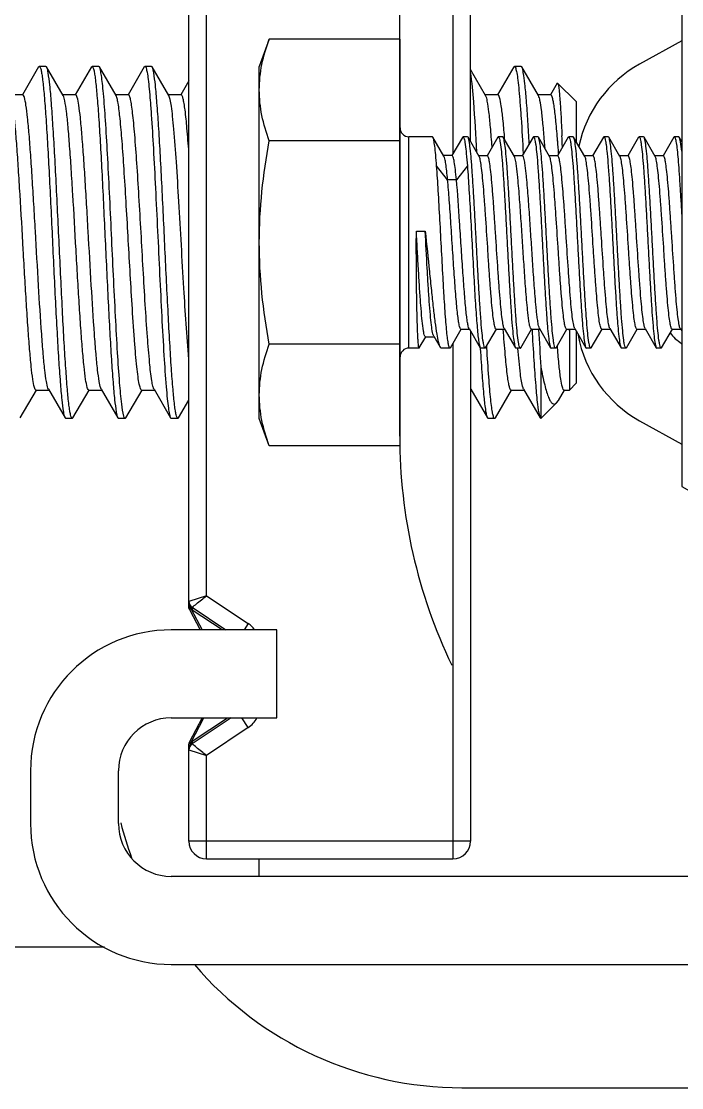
# Model space of a CAD drawing. Extents: x 27938 to 1042331, y -235042 to 1535213.
# Drawn here: x 704721.3 to 704888.3, y 745171.2 to 745440.6 of the extents above; entities that cross this region are included whole.
import ezdxf

# ---------------------------------------------------------------- set-up
doc = ezdxf.new("R2010")
doc.units = 0
doc.header["$LTSCALE"] = 1000
doc.header["$MEASUREMENT"] = 0

msp = doc.modelspace()

# ---------------------------------------------------------------- linework, layer by layer
at = {"linetype": 'Continuous'}
for p, q in [((704834.89, 745410.24), (704834.89, 745535.98)), ((704816.99, 745335.75), (704816.99, 745508.06)), ((704830.44, 745491.49), (704830.44, 745407.15)), ((704763.71, 745292.6), (704763.71, 745475.41)), ((704768.16, 745295.46), (704768.16, 745473.98)), ((704888.27, 745446.36), (704888.27, 745323.08)), ((704784.01, 745436.09), (704781.5, 745429.21)), ((704817.09, 745436.09), (704784.01, 745436.09)), ((704817.09, 745333.35), (704817.09, 745436.09)), ((704888.27, 745435.65), (704877.62, 745429.75)), ((704725.72, 745429.06), (704721.63, 745422)), ((704725.72, 745429.06), (704725.89, 745429.21)), ((704727.56, 745429.21), (704725.89, 745429.21)), ((704727.56, 745429.21), (704725.89, 745429.21)), ((704725.89, 745429.21), (704725.92, 745429.2)), ((704727.74, 745429.06), (704727.56, 745429.21)), ((704731.95, 745421.82), (704727.74, 745429.06)), ((704739.06, 745429.06), (704734.97, 745422)), ((704739.06, 745429.06), (704739.24, 745429.21)), ((704740.91, 745429.21), (704739.24, 745429.21)), ((704740.91, 745429.21), (704739.24, 745429.21)), ((704739.24, 745429.21), (704739.26, 745429.2)), ((704741.08, 745429.06), (704740.91, 745429.21)), ((704745.29, 745421.82), (704741.08, 745429.06)), ((704752.41, 745429.06), (704748.32, 745422)), ((704752.41, 745429.06), (704752.58, 745429.21)), ((704754.26, 745429.21), (704752.58, 745429.21)), ((704754.26, 745429.21), (704752.58, 745429.21)), ((704752.58, 745429.21), (704752.61, 745429.2)), ((704754.43, 745429.06), (704754.26, 745429.21)), ((704758.64, 745421.82), (704754.43, 745429.06)), ((704781.5, 745340.23), (704781.5, 745429.21)), ((704838.72, 745421.82), (704834.89, 745428.41)), ((704845.83, 745429.06), (704841.74, 745422)), ((704845.83, 745429.06), (704846.01, 745429.21)), ((704847.68, 745429.21), (704846.01, 745429.21)), ((704847.68, 745429.21), (704846.01, 745429.21)), ((704846.01, 745429.21), (704846.03, 745429.2)), ((704847.85, 745429.06), (704847.68, 745429.21)), ((704852.06, 745421.82), (704847.85, 745429.06)), ((704763.71, 745425.52), (704761.66, 745422)), ((704856.79, 745424.93), (704855.09, 745422)), ((704856.79, 745424.93), (704856.91, 745424.98)), ((704861.58, 745420.31), (704856.91, 745424.98)), ((704721.73, 745422), (704718.5, 745422)), ((704735.08, 745422), (704731.84, 745422)), ((704748.42, 745422), (704745.19, 745422)), ((704761.77, 745422), (704758.54, 745422)), ((704841.85, 745422), (704838.61, 745422)), ((704855.19, 745422), (704851.96, 745422)), ((704861.58, 745420.31), (704861.58, 745410.24)), ((704825.28, 745411.41), (704819.32, 745411.41)), ((704825.28, 745411.41), (704819.32, 745411.41)), ((704819.32, 745358.03), (704819.32, 745411.41)), ((704825.39, 745411.31), (704825.28, 745411.41)), ((704828.18, 745406.54), (704825.39, 745411.31)), ((704832.84, 745411.28), (704830.16, 745406.67)), ((704832.84, 745411.28), (704832.99, 745411.41)), ((704834.14, 745411.41), (704832.99, 745411.41)), ((704834.14, 745411.41), (704832.99, 745411.41)), ((704834.27, 745411.3), (704834.14, 745411.41)), ((704837.08, 745406.47), (704834.27, 745411.3)), ((704841.79, 745411.3), (704839.07, 745406.61)), ((704841.79, 745411.3), (704841.92, 745411.41)), ((704843.04, 745411.41), (704841.92, 745411.41)), ((704843.04, 745411.41), (704841.92, 745411.41)), ((704843.17, 745411.3), (704843.04, 745411.41)), ((704845.98, 745406.47), (704843.17, 745411.3)), ((704850.69, 745411.3), (704847.97, 745406.61)), ((704850.69, 745411.3), (704850.82, 745411.41)), ((704851.94, 745411.41), (704850.82, 745411.41)), ((704851.94, 745411.41), (704850.82, 745411.41)), ((704852.07, 745411.3), (704851.94, 745411.41)), ((704854.88, 745406.47), (704852.07, 745411.3)), ((704859.59, 745411.3), (704856.87, 745406.61)), ((704859.59, 745411.3), (704859.72, 745411.41)), ((704860.83, 745411.41), (704859.72, 745411.41)), ((704860.83, 745411.41), (704859.72, 745411.41)), ((704860.96, 745411.3), (704860.83, 745411.41)), ((704863.78, 745406.47), (704860.96, 745411.3)), ((704868.49, 745411.3), (704865.76, 745406.61)), ((704868.49, 745411.3), (704868.59, 745411.41)), ((704868.59, 745411.41), (704868.62, 745411.41)), ((704869.73, 745411.41), (704868.62, 745411.41)), ((704869.73, 745411.41), (704868.62, 745411.41)), ((704869.86, 745411.3), (704869.73, 745411.41)), ((704872.67, 745406.47), (704869.86, 745411.3)), ((704877.38, 745411.3), (704874.66, 745406.61)), ((704877.38, 745411.3), (704877.51, 745411.41)), ((704878.63, 745411.41), (704877.51, 745411.41)), ((704878.63, 745411.41), (704877.51, 745411.41)), ((704878.76, 745411.3), (704878.63, 745411.41)), ((704881.57, 745406.47), (704878.76, 745411.3)), ((704886.28, 745411.3), (704883.56, 745406.61)), ((704886.28, 745411.3), (704886.41, 745411.41)), ((704887.53, 745411.41), (704886.41, 745411.41)), ((704887.53, 745411.41), (704886.41, 745411.41)), ((704887.66, 745411.3), (704887.53, 745411.41)), ((704888.27, 745410.24), (704887.66, 745411.3)), ((704817.09, 745410.4), (704784.01, 745410.4)), ((704830.24, 745406.67), (704828.1, 745406.67)), ((704839.15, 745406.61), (704837, 745406.61)), ((704848.05, 745406.61), (704845.9, 745406.61)), ((704856.95, 745406.61), (704854.8, 745406.61)), ((704865.84, 745406.61), (704863.7, 745406.61)), ((704874.74, 745406.61), (704872.59, 745406.61)), ((704883.64, 745406.61), (704881.49, 745406.61)), ((704829.11, 745400.58), (704826.32, 745404.06)), ((704834.1, 745404.06), (704831.33, 745400.58)), ((704831.33, 745400.58), (704829.11, 745400.58)), ((704821.21, 745387.55), (704823.43, 745387.55)), ((704829.82, 745358.14), (704832.56, 745362.83)), ((704832.48, 745362.83), (704834.62, 745362.83)), ((704834.54, 745362.97), (704837.35, 745358.14)), ((704834.89, 745362.38), (704834.89, 745233.46)), ((704838.72, 745358.14), (704841.45, 745362.83)), ((704841.37, 745362.83), (704843.52, 745362.83)), ((704843.44, 745362.97), (704846.24, 745358.14)), ((704847.62, 745358.14), (704850.35, 745362.83)), ((704850.27, 745362.83), (704852.42, 745362.83)), ((704850.43, 745362.9), (704850.44, 745362.77)), ((704852.11, 745362.73), (704852.11, 745362.87)), ((704852.34, 745362.97), (704855.14, 745358.14)), ((704856.51, 745358.14), (704859.25, 745362.83)), ((704859.17, 745362.83), (704861.32, 745362.83)), ((704859.89, 745362.46), (704859.86, 745362.81)), ((704859.87, 745362.84), (704859.89, 745362.46)), ((704859.89, 745362.46), (704859.89, 745347.44)), ((704861.24, 745362.97), (704864.04, 745358.14)), ((704861.58, 745362.38), (704861.58, 745349.13)), ((704865.41, 745358.14), (704868.15, 745362.83)), ((704868.07, 745362.83), (704870.21, 745362.83)), ((704870.13, 745362.97), (704872.94, 745358.14)), ((704874.31, 745358.14), (704877.04, 745362.83)), ((704876.96, 745362.83), (704879.11, 745362.83)), ((704879.03, 745362.97), (704881.83, 745358.14)), ((704883.21, 745358.14), (704885.94, 745362.83)), ((704885.86, 745362.83), (704888.01, 745362.83)), ((704887.93, 745362.97), (704888.27, 745362.38)), ((704821.95, 745358.06), (704823.59, 745360.88)), ((704823.51, 745360.88), (704825.66, 745360.88)), ((704825.59, 745361.01), (704827.19, 745358.27)), ((704817.09, 745359.04), (704784.01, 745359.04)), ((704821.91, 745358.03), (704819.32, 745358.03)), ((704821.91, 745358.03), (704819.32, 745358.03)), ((704821.95, 745358.06), (704821.91, 745358.03)), ((704827.19, 745358.27), (704827.47, 745358.03)), ((704829.69, 745358.03), (704827.47, 745358.03)), ((704829.69, 745358.03), (704827.47, 745358.03)), ((704829.82, 745358.14), (704829.69, 745358.03)), ((704830.44, 745359.2), (704830.44, 745229.01)), ((704837.35, 745358.14), (704837.48, 745358.03)), ((704837.36, 745358.13), (704837.37, 745358.01)), ((704837.37, 745358.01), (704837.37, 745357.9)), ((704838.59, 745358.03), (704837.48, 745358.03)), ((704838.59, 745358.03), (704837.48, 745358.03)), ((704838.72, 745358.14), (704838.59, 745358.03)), ((704839.03, 745358.13), (704839, 745358.58)), ((704846.24, 745358.14), (704846.37, 745358.03)), ((704847.49, 745358.03), (704846.37, 745358.03)), ((704847.49, 745358.03), (704846.37, 745358.03)), ((704846.88, 745357.95), (704846.88, 745358.03)), ((704847.62, 745358.14), (704847.49, 745358.03)), ((704855.14, 745358.14), (704855.27, 745358.03)), ((704856.38, 745358.03), (704855.27, 745358.03)), ((704856.38, 745358.03), (704855.27, 745358.03)), ((704856.51, 745358.14), (704856.38, 745358.03)), ((704856.89, 745358.06), (704856.84, 745358.61)), ((704864.04, 745358.14), (704864.17, 745358.03)), ((704865.28, 745358.03), (704864.17, 745358.03)), ((704865.28, 745358.03), (704864.17, 745358.03)), ((704865.41, 745358.14), (704865.28, 745358.03)), ((704872.94, 745358.14), (704873.07, 745358.03)), ((704874.18, 745358.03), (704873.07, 745358.03)), ((704874.18, 745358.03), (704873.07, 745358.03)), ((704874.31, 745358.14), (704874.18, 745358.03)), ((704881.83, 745358.14), (704881.96, 745358.03)), ((704883.08, 745358.03), (704881.96, 745358.03)), ((704883.08, 745358.03), (704881.96, 745358.03)), ((704883.21, 745358.14), (704883.08, 745358.03)), ((704852.68, 745353.3), (704852.68, 745340.23)), ((704861.58, 745349.13), (704859.89, 745347.44)), ((704721.06, 745340.38), (704725.17, 745347.44)), ((704725.07, 745347.44), (704728.3, 745347.44)), ((704728.19, 745347.62), (704728.08, 745347.87)), ((704728.19, 745347.62), (704732.39, 745340.38)), ((704734.41, 745340.38), (704738.52, 745347.44)), ((704738.41, 745347.44), (704741.65, 745347.44)), ((704741.54, 745347.62), (704741.42, 745347.88)), ((704741.54, 745347.62), (704745.74, 745340.38)), ((704747.76, 745340.38), (704751.86, 745347.44)), ((704751.76, 745347.44), (704754.99, 745347.44)), ((704754.89, 745347.62), (704759.08, 745340.38)), ((704834.96, 745347.62), (704834.89, 745347.78)), ((704834.89, 745347.44), (704835.07, 745347.44)), ((704834.96, 745347.62), (704839.16, 745340.38)), ((704841.18, 745340.38), (704845.29, 745347.44)), ((704845.18, 745347.44), (704848.42, 745347.44)), ((704848.31, 745347.62), (704852.51, 745340.38)), ((704857.12, 745344.83), (704858.61, 745347.39)), ((704858.53, 745347.44), (704859.89, 745347.44)), ((704858.61, 745347.39), (704858.63, 745347.44)), ((704761.1, 745340.38), (704763.71, 745344.86)), ((704856.66, 745344.21), (704852.68, 745340.23)), ((704856.66, 745344.21), (704857.12, 745344.83)), ((704732.39, 745340.38), (704732.56, 745340.23)), ((704734.24, 745340.23), (704732.56, 745340.23)), ((704734.24, 745340.23), (704732.56, 745340.23)), ((704734.24, 745340.23), (704734.21, 745340.24)), ((704734.41, 745340.38), (704734.24, 745340.23)), ((704745.74, 745340.38), (704745.91, 745340.23)), ((704747.58, 745340.23), (704745.91, 745340.23)), ((704747.58, 745340.23), (704745.91, 745340.23)), ((704747.76, 745340.38), (704747.58, 745340.23)), ((704759.08, 745340.38), (704759.26, 745340.23)), ((704760.93, 745340.23), (704759.26, 745340.23)), ((704760.93, 745340.23), (704759.26, 745340.23)), ((704760.93, 745340.23), (704760.9, 745340.24)), ((704761.1, 745340.38), (704760.93, 745340.23)), ((704784.01, 745333.35), (704781.5, 745340.23)), ((704839.16, 745340.38), (704839.33, 745340.23)), ((704841.01, 745340.23), (704839.33, 745340.23)), ((704841.01, 745340.23), (704839.33, 745340.23)), ((704841.01, 745340.23), (704840.98, 745340.24)), ((704841.18, 745340.38), (704841.01, 745340.23)), ((704852.51, 745340.38), (704852.68, 745340.23)), ((704877.62, 745339.69), (704888.27, 745333.79)), ((704817.09, 745333.35), (704784.01, 745333.35)), ((704888.27, 745323.08), (704995.04, 745261.43)), ((704768.16, 745295.46), (704763.71, 745294.03)), ((704768.16, 745295.46), (704778.73, 745288.41)), ((704763.86, 745291.98), (704764.22, 745292.16)), ((704763.99, 745292.28), (704764.07, 745292.24)), ((704764.07, 745292.24), (704764.18, 745292.2)), ((704764.28, 745292.44), (704764.18, 745292.2)), ((704764.22, 745292.16), (704764.18, 745292.2)), ((704764.31, 745292.41), (704764.22, 745292.16)), ((704764.31, 745292.05), (704764.22, 745292.16)), ((704764.4, 745292.32), (704764.31, 745292.05)), ((704764.5, 745292.55), (704773.05, 745286.85)), ((704764.62, 745292.17), (704764.56, 745291.86)), ((704763.86, 745291.98), (704766.57, 745286.85)), ((704764.31, 745292.05), (704767.06, 745286.85)), ((704772.08, 745286.85), (704764.56, 745291.86)), ((704785.95, 745286.85), (704759.26, 745286.85)), ((704778.73, 745288.41), (704777.69, 745286.85)), ((704785.95, 745264.6), (704785.95, 745286.85)), ((704759.26, 745264.6), (704785.95, 745264.6)), ((704767.05, 745264.6), (704763.86, 745258.56)), ((704764.32, 745258.51), (704767.52, 745264.6)), ((704774.38, 745264.6), (704764.5, 745258.01)), ((704764.57, 745258.7), (704773.48, 745264.61)), ((704778.73, 745262.15), (704777.09, 745264.6)), ((704778.73, 745262.15), (704768.16, 745255.11)), ((704763.71, 745233.46), (704763.71, 745257.94)), ((704763.84, 745257.23), (704764.09, 745257.99)), ((704764.12, 745258.42), (704763.86, 745258.56)), ((704763.95, 745258.27), (704764.23, 745258.36)), ((704764.23, 745258.36), (704764.12, 745258.42)), ((704764.2, 745258.37), (704764.26, 745258.45)), ((704764.26, 745258.45), (704764.32, 745258.51)), ((704764.41, 745258.25), (704764.32, 745258.51)), ((704763.71, 745256.53), (704768.16, 745255.11)), ((704768.16, 745229.01), (704768.16, 745255.11)), ((704723.67, 745251.26), (704723.67, 745237.91)), ((704745.91, 745237.91), (704745.91, 745251.26)), ((704834.89, 745233.46), (704763.71, 745233.46)), ((704768.16, 745229.01), (704830.44, 745229.01)), ((704781.5, 745224.57), (704781.5, 745229.01)), ((705052.87, 745224.57), (704759.26, 745224.57)), ((701386.55, 745206.77), (704742.35, 745206.77)), ((704759.26, 745202.32), (705052.87, 745202.32)), ((704832.66, 745171.18), (705206.72, 745171.18))]:
    msp.add_line(p, q, dxfattribs=at)
for centre, radius, start, end in [((704892.72, 745402.52), 31.14, 119, 167.8939), ((704819.32, 745413.64), 2.22, 180, 270), ((704109.19, 745367.1), 741.78, 3.29205, 3.72682), ((704832.99, 745411.33), 0.0861, 84.1854, 89.9947), ((704841.92, 745411.34), 0.076, 79.0043, 89.9604), ((704513.23, 745384.46), 331.36, 4.5387, 4.6656), ((704850.82, 745411.34), 0.0761, 78.9113, 89.9594), ((703966.59, 745370.84), 892.35, 2.44216, 2.62087), ((704859.72, 745411.34), 0.076, 78.9914, 89.9603), ((704877.51, 745411.34), 0.076, 78.9891, 89.9603), ((704886.41, 745411.34), 0.076, 78.9741, 89.9601), ((704440.15, 745377.95), 414.71, 4.2321, 4.4817), ((704406.47, 745375.12), 451.83, 4.0698, 4.4728), ((705562.56, 745400.76), 711.46, 183.06383, 183.82448), ((704892.72, 745366.93), 31.14, 190.3451, 241), ((704892.72, 745366.93), 8.9, 214.3268, 239.8898), ((704819.32, 745355.8), 2.22, 90, 180), ((704829.69, 745358.1), 0.0759, 259.6399, 269.9669), ((704838.59, 745358.1), 0.076, 259.2241, 269.9627), ((704847.49, 745358.1), 0.076, 259.0953, 269.9614), ((704856.38, 745358.1), 0.076, 259.2557, 269.963), ((704865.28, 745358.1), 0.076, 259.0989, 269.9614), ((704874.18, 745358.1), 0.076, 259.2688, 269.9632), ((704883.08, 745358.1), 0.076, 259.1048, 269.9615), ((704950.53, 745335.75), 133.54, 180, 205.649), ((704765.49, 745294.03), 1.78, 180, 236.3099), ((704764.35, 745293.01), 0.82, 235.7183, 238.8209), ((704766.8, 745293.77), 3.05, 200.3577, 204.6837), ((704764.44, 745293.16), 0.99, 238.8616, 242.9131), ((704766.52, 745293.64), 2.74, 204.7071, 208.0118), ((704766.31, 745293.53), 2.51, 208.005, 212.0404), ((704766.28, 745294.44), 3.1, 230.5794, 236.3228), ((704759.26, 745251.26), 35.59, 90, 180), ((704775.27, 745283.23), 6.23, 35.8764, 56.3099), ((704759.26, 745251.26), 13.35, 90, 180), ((704775.27, 745267.34), 6.23, 303.6901, 333.8794), ((704765.49, 745256.53), 1.78, 123.6901, 180), ((704725.09, 745269.93), 40.79, 342.9834, 343.1803), ((704638.39, 745296.09), 131.34, 343.1972, 343.3115), ((704766.3, 745256.09), 3.13, 123.5501, 129.2239), ((704759.26, 745237.91), 35.59, 180, 270), ((704759.26, 745237.91), 13.35, 180, 270), ((704832.66, 745260.16), 88.97, 194.375, 200.3315), ((704768.16, 745233.46), 4.45, 180, 270), ((704830.44, 745233.46), 4.45, 270, 0), ((704832.66, 745260.15), 88.97, 220.5827, 270)]:
    msp.add_arc(centre, radius, start, end, dxfattribs=at)
for points, knots in [([(704781.5, 745423.25), (704781.5, 745425.41), (704781.98, 745429.8), (704783.25, 745434.01), (704784.01, 745436.09)], [0, 0, 0, 0, 0.493589, 1, 1, 1, 1]), ([(704725.92, 745429.2), (704726.02, 745429.18), (704726.19, 745428.82), (704726.36, 745428.2), (704726.55, 745427.13), (704726.84, 745424.99), (704727.18, 745421.41), (704727.57, 745416.17), (704727.97, 745409.79), (704728.36, 745402.5), (704728.76, 745394.57), (704729.29, 745383.55), (704729.8, 745372.65), (704730.35, 745362.28), (704730.74, 745355.52), (704731.14, 745349.84), (704731.49, 745345.38), (704731.91, 745342.41), (704732.13, 745340.83), (704732.39, 745340.38)], [0, 0, 0, 0, 0.003611, 0.011258, 0.023209, 0.039422, 0.084107, 0.143792, 0.216356, 0.299194, 0.389317, 0.483473, 0.670291, 0.756211, 0.832929, 0.897688, 0.948175, 0.982622, 1, 1, 1, 1]), ([(704734.21, 745340.24), (704734.11, 745340.26), (704733.94, 745340.62), (704733.77, 745341.24), (704733.57, 745342.31), (704733.28, 745344.45), (704732.94, 745348.03), (704732.56, 745353.27), (704732.16, 745359.65), (704731.77, 745366.94), (704731.37, 745374.87), (704730.84, 745385.9), (704730.33, 745396.79), (704729.78, 745407.17), (704729.39, 745413.92), (704728.99, 745419.61), (704728.64, 745424.06), (704728.21, 745427.04), (704728, 745428.61), (704727.74, 745429.06)], [0, 0, 0, 0, 0.003604, 0.011244, 0.023189, 0.039398, 0.084082, 0.143773, 0.216344, 0.299191, 0.38933, 0.483504, 0.670341, 0.756264, 0.832985, 0.897741, 0.948217, 0.982646, 1, 1, 1, 1]), ([(704739.26, 745429.2), (704739.37, 745429.18), (704739.53, 745428.82), (704739.7, 745428.2), (704739.9, 745427.13), (704740.19, 745424.99), (704740.53, 745421.41), (704740.92, 745416.17), (704741.31, 745409.79), (704741.71, 745402.5), (704742.1, 745394.57), (704742.63, 745383.55), (704743.15, 745372.65), (704743.69, 745362.28), (704744.08, 745355.53), (704744.48, 745349.84), (704744.84, 745345.38), (704745.26, 745342.41), (704745.48, 745340.83), (704745.74, 745340.38)], [0, 0, 0, 0, 0.003611, 0.011257, 0.023207, 0.039418, 0.084101, 0.143787, 0.21635, 0.299185, 0.389306, 0.483463, 0.670281, 0.756199, 0.832917, 0.897679, 0.948171, 0.982621, 1, 1, 1, 1]), ([(704745.17, 745366.03), (704744.8, 745372.96), (704744.31, 745383.39), (704743.65, 745397.08), (704743.16, 745406.69), (704742.67, 745415.03), (704742.25, 745420.97), (704741.88, 745424.73), (704741.64, 745426.72), (704741.39, 745428.1), (704741.22, 745428.83), (704741.08, 745429.06)], [0, 0, 0, 0, 0.329141, 0.495694, 0.6508, 0.785583, 0.892349, 0.93326, 0.965064, 0.987355, 1, 1, 1, 1]), ([(704752.61, 745429.2), (704752.77, 745429.17), (704752.95, 745428.53), (704753.2, 745427.53), (704753.44, 745425.72), (704753.7, 745423.36), (704753.95, 745420.37), (704754.32, 745415.35), (704754.76, 745407.98), (704755.27, 745398.17), (704755.79, 745387.54), (704756.3, 745376.73), (704756.66, 745369.54), (704756.84, 745366.03)], [0, 0, 0, 0, 0.007665, 0.025364, 0.053379, 0.091388, 0.138842, 0.195022, 0.330009, 0.488072, 0.659495, 0.833705, 1, 1, 1, 1]), ([(704760.9, 745340.24), (704760.8, 745340.26), (704760.63, 745340.62), (704760.46, 745341.24), (704760.27, 745342.31), (704759.98, 745344.45), (704759.64, 745348.03), (704759.25, 745353.27), (704758.86, 745359.65), (704758.46, 745366.94), (704758.06, 745374.87), (704757.53, 745385.9), (704757.02, 745396.79), (704756.47, 745407.17), (704756.09, 745413.92), (704755.68, 745419.61), (704755.33, 745424.06), (704754.91, 745427.04), (704754.69, 745428.61), (704754.43, 745429.06)], [0, 0, 0, 0, 0.003605, 0.011247, 0.023192, 0.039401, 0.084084, 0.143773, 0.216344, 0.299192, 0.389326, 0.483496, 0.670337, 0.756261, 0.832979, 0.897736, 0.948215, 0.982646, 1, 1, 1, 1]), ([(704836.53, 745407.52), (704836.29, 745411.76), (704835.84, 745418.49), (704835.34, 745425.24), (704834.89, 745427.71)], [0, 0, 0, 0, 0.628544, 1, 1, 1, 1]), ([(704846.03, 745429.2), (704846.2, 745429.16), (704846.39, 745428.48), (704846.64, 745427.42), (704846.89, 745425.48), (704847.16, 745422.97), (704847.42, 745419.78), (704847.81, 745414.44), (704848.06, 745410.15), (704848.22, 745407.13)], [0, 0, 0, 0, 0.023099, 0.076921, 0.162181, 0.277789, 0.421938, 0.592279, 1, 1, 1, 1]), ([(704849.41, 745415.31), (704849.29, 745417.1), (704849.06, 745420.27), (704848.72, 745424.41), (704848.31, 745427.17), (704848.1, 745428.64), (704847.85, 745429.06)], [0, 0, 0, 0, 0.387565, 0.689151, 0.895137, 1, 1, 1, 1]), ([(704856.91, 745424.98), (704857, 745424.89), (704857.08, 745424.49), (704857.22, 745423.77), (704857.34, 745422.62), (704857.54, 745420.37), (704857.76, 745416.66), (704857.92, 745413.47), (704858.01, 745411.65)], [0, 0, 0, 0, 0.027491, 0.083885, 0.169406, 0.283463, 0.592757, 1, 1, 1, 1]), ([(704725.07, 745347.44), (704724.98, 745347.44), (704724.78, 745347.7), (704724.52, 745348.56), (704724.17, 745350.53), (704723.8, 745353.71), (704723.41, 745358.05), (704723.02, 745363.33), (704722.63, 745369.38), (704722.23, 745375.99), (704721.7, 745385.21), (704721.19, 745394.35), (704720.64, 745403.08), (704720.25, 745408.79), (704719.86, 745413.62), (704719.49, 745417.44), (704719.09, 745420.03), (704718.84, 745421.41), (704718.6, 745421.82)], [0, 0, 0, 0, 0.003516, 0.010771, 0.037949, 0.081609, 0.140308, 0.211978, 0.294061, 0.383613, 0.477416, 0.664254, 0.750571, 0.827952, 0.893624, 0.945254, 0.981055, 1, 1, 1, 1]), ([(704728.08, 745347.87), (704727.88, 745348.41), (704727.6, 745349.96), (704727.22, 745352.84), (704726.85, 745356.84), (704726.3, 745363.94), (704725.66, 745374.29), (704725.04, 745385.25), (704724.52, 745394.3), (704724.13, 745400.74), (704723.74, 745406.63), (704723.36, 745411.75), (704722.97, 745415.94), (704722.62, 745419.02), (704722.27, 745420.92), (704722.01, 745421.75), (704721.82, 745422), (704721.73, 745422)], [0, 0, 0, 0, 0.023312, 0.06278, 0.117199, 0.184734, 0.349474, 0.534403, 0.626505, 0.71409, 0.794123, 0.863837, 0.92083, 0.96317, 0.989516, 0.99656, 1, 1, 1, 1]), ([(704738.41, 745347.44), (704738.33, 745347.44), (704738.13, 745347.7), (704737.87, 745348.56), (704737.51, 745350.53), (704737.15, 745353.71), (704736.76, 745358.05), (704736.37, 745363.33), (704735.97, 745369.38), (704735.58, 745375.99), (704735.05, 745385.21), (704734.53, 745394.35), (704733.99, 745403.08), (704733.6, 745408.79), (704733.2, 745413.62), (704732.84, 745417.44), (704732.43, 745420.03), (704732.19, 745421.41), (704731.95, 745421.82)], [0, 0, 0, 0, 0.003516, 0.010771, 0.037949, 0.081609, 0.140308, 0.211978, 0.294061, 0.383613, 0.477416, 0.664254, 0.750572, 0.827952, 0.893624, 0.945254, 0.981055, 1, 1, 1, 1]), ([(704741.42, 745347.88), (704741.22, 745348.43), (704740.95, 745349.98), (704740.57, 745352.87), (704740.19, 745356.88), (704739.64, 745363.98), (704739, 745374.33), (704738.38, 745385.29), (704737.86, 745394.33), (704737.47, 745400.76), (704737.09, 745406.65), (704736.7, 745411.76), (704736.32, 745415.95), (704735.96, 745419.02), (704735.61, 745420.92), (704735.35, 745421.75), (704735.16, 745422), (704735.08, 745422)], [0, 0, 0, 0, 0.02345, 0.063033, 0.11754, 0.185131, 0.349903, 0.534772, 0.62682, 0.714344, 0.794313, 0.863966, 0.920906, 0.963205, 0.989525, 0.996562, 1, 1, 1, 1]), ([(704749.34, 745369.06), (704748.98, 745374.81), (704748.5, 745383.49), (704747.84, 745394.88), (704747.35, 745402.89), (704746.87, 745409.87), (704746.39, 745415.43), (704745.98, 745419.04), (704745.6, 745420.96), (704745.42, 745421.61), (704745.29, 745421.82)], [0, 0, 0, 0, 0.326529, 0.491938, 0.646319, 0.780991, 0.888404, 0.962618, 0.986009, 1, 1, 1, 1]), ([(704752.68, 745369.06), (704752.49, 745372.02), (704752.14, 745378.08), (704751.62, 745387.19), (704751.11, 745396.14), (704750.59, 745404.38), (704750.15, 745410.56), (704749.78, 745414.77), (704749.51, 745417.26), (704749.27, 745419.21), (704749, 745420.69), (704748.8, 745421.5), (704748.55, 745422), (704748.42, 745422)], [0, 0, 0, 0, 0.167056, 0.342036, 0.51408, 0.67247, 0.807366, 0.863327, 0.910435, 0.947987, 0.975456, 0.992576, 1, 1, 1, 1]), ([(704763.71, 745355.24), (704763.15, 745361.2), (704762.57, 745370.81), (704761.8, 745384.08), (704761.2, 745394.74), (704760.6, 745404.51), (704760.08, 745411.7), (704759.63, 745416.36), (704759.33, 745418.87), (704759.03, 745420.61), (704758.81, 745421.53), (704758.64, 745421.82)], [0, 0, 0, 0, 0.268555, 0.432232, 0.596778, 0.747731, 0.871839, 0.920321, 0.958291, 0.984973, 1, 1, 1, 1]), ([(704763.71, 745407.54), (704763.56, 745409.57), (704763.29, 745413.12), (704762.88, 745417.23), (704762.54, 745419.69), (704762.29, 745420.91), (704762.11, 745421.6), (704761.88, 745422), (704761.77, 745422)], [0, 0, 0, 0, 0.41482, 0.72823, 0.841797, 0.924784, 0.976685, 1, 1, 1, 1]), ([(704784.01, 745410.4), (704783.25, 745412.49), (704781.98, 745416.7), (704781.5, 745421.09), (704781.5, 745423.25)], [0, 0, 0, 0, 0.506411, 1, 1, 1, 1]), ([(704840.35, 745408.9), (704840.22, 745410.55), (704839.98, 745413.51), (704839.62, 745417.38), (704839.21, 745420.01), (704838.96, 745421.41), (704838.72, 745421.82)], [0, 0, 0, 0, 0.381754, 0.681975, 0.890091, 1, 1, 1, 1]), ([(704843.49, 745411.42), (704843.37, 745412.92), (704843.13, 745415.54), (704842.76, 745418.82), (704842.4, 745420.85), (704842.13, 745421.73), (704841.94, 745422), (704841.85, 745422)], [0, 0, 0, 0, 0.418158, 0.729515, 0.923411, 0.975112, 1, 1, 1, 1]), ([(704853.58, 745410.35), (704853.47, 745411.82), (704853.24, 745414.44), (704852.9, 745417.86), (704852.52, 745420.2), (704852.28, 745421.45), (704852.06, 745421.82)], [0, 0, 0, 0, 0.38118, 0.680309, 0.888233, 1, 1, 1, 1]), ([(704856.92, 745410.35), (704856.79, 745412), (704856.55, 745414.87), (704856.18, 745418.19), (704855.88, 745420.16), (704855.66, 745421.13), (704855.5, 745421.69), (704855.29, 745422), (704855.19, 745422)], [0, 0, 0, 0, 0.417353, 0.72929, 0.841771, 0.92395, 0.975651, 1, 1, 1, 1]), ([(704826.32, 745404.06), (704826.25, 745405), (704826.11, 745406.66), (704825.9, 745408.84), (704825.67, 745410.31), (704825.53, 745411.09), (704825.39, 745411.31)], [0, 0, 0, 0, 0.385426, 0.68535, 0.89169, 1, 1, 1, 1]), ([(704833, 745411.41), (704833.06, 745411.41), (704833.19, 745411.21), (704833.3, 745410.85), (704833.44, 745410.23), (704833.64, 745408.99), (704833.87, 745406.9), (704834.02, 745405.1), (704834.1, 745404.06)], [0, 0, 0, 0, 0.025999, 0.078741, 0.161216, 0.273457, 0.583864, 1, 1, 1, 1]), ([(704838.58, 745358.03), (704838.51, 745358.04), (704838.39, 745358.25), (704838.28, 745358.62), (704838.15, 745359.26), (704837.96, 745360.53), (704837.73, 745362.66), (704837.47, 745365.79), (704837.21, 745369.6), (704836.95, 745373.95), (704836.69, 745378.69), (704836.42, 745383.65), (704836.16, 745388.64), (704835.89, 745393.5), (704835.63, 745398.04), (704835.37, 745402.1), (704835.11, 745405.54), (704834.85, 745408.22), (704834.63, 745409.95), (704834.43, 745410.88), (704834.33, 745411.19), (704834.27, 745411.3)], [0, 0, 0, 0, 0.003704, 0.011323, 0.023191, 0.03929, 0.083673, 0.142993, 0.215158, 0.297591, 0.387338, 0.481186, 0.575764, 0.667671, 0.753614, 0.830513, 0.895616, 0.946611, 0.98173, 0.992985, 1, 1, 1, 1]), ([(704841.94, 745411.41), (704842, 745411.4), (704842.12, 745411.19), (704842.23, 745410.82), (704842.36, 745410.18), (704842.56, 745408.91), (704842.78, 745406.78), (704843.04, 745403.65), (704843.3, 745399.84), (704843.56, 745395.49), (704843.83, 745390.75), (704844.09, 745385.79), (704844.36, 745380.8), (704844.62, 745375.94), (704844.88, 745371.4), (704845.15, 745367.34), (704845.4, 745363.91), (704845.66, 745361.22), (704845.88, 745359.49), (704846.08, 745358.56), (704846.18, 745358.25), (704846.24, 745358.14)], [0, 0, 0, 0, 0.003711, 0.011336, 0.02321, 0.039312, 0.083698, 0.143015, 0.215173, 0.297594, 0.387327, 0.481159, 0.575721, 0.667617, 0.753551, 0.830448, 0.895556, 0.946563, 0.981704, 0.992971, 1, 1, 1, 1]), ([(704847.47, 745358.03), (704847.41, 745358.04), (704847.29, 745358.25), (704847.18, 745358.62), (704847.05, 745359.26), (704846.86, 745360.53), (704846.63, 745362.66), (704846.37, 745365.79), (704846.11, 745369.6), (704845.85, 745373.95), (704845.58, 745378.69), (704845.32, 745383.65), (704845.06, 745388.65), (704844.79, 745393.5), (704844.53, 745398.04), (704844.27, 745402.1), (704844.01, 745405.54), (704843.75, 745408.22), (704843.53, 745409.95), (704843.33, 745410.88), (704843.23, 745411.19), (704843.17, 745411.3)], [0, 0, 0, 0, 0.003708, 0.011332, 0.023206, 0.03931, 0.083702, 0.143027, 0.215196, 0.297632, 0.387379, 0.481219, 0.575788, 0.66769, 0.753628, 0.830521, 0.895618, 0.946611, 0.98173, 0.992985, 1, 1, 1, 1]), ([(704850.84, 745411.41), (704850.9, 745411.4), (704851.02, 745411.19), (704851.13, 745410.82), (704851.26, 745410.18), (704851.45, 745408.91), (704851.68, 745406.78), (704851.94, 745403.65), (704852.2, 745399.84), (704852.46, 745395.49), (704852.73, 745390.75), (704852.99, 745385.79), (704853.25, 745380.8), (704853.52, 745375.94), (704853.78, 745371.4), (704854.04, 745367.34), (704854.3, 745363.91), (704854.56, 745361.22), (704854.78, 745359.49), (704854.98, 745358.56), (704855.08, 745358.25), (704855.14, 745358.14)], [0, 0, 0, 0, 0.003714, 0.011343, 0.023221, 0.039327, 0.08372, 0.14304, 0.215198, 0.297619, 0.387351, 0.481178, 0.575732, 0.667622, 0.753555, 0.83045, 0.895556, 0.946562, 0.981703, 0.992971, 1, 1, 1, 1]), ([(704856.37, 745358.03), (704856.31, 745358.04), (704856.19, 745358.25), (704856.08, 745358.62), (704855.95, 745359.26), (704855.75, 745360.53), (704855.53, 745362.66), (704855.27, 745365.79), (704855.01, 745369.6), (704854.75, 745373.95), (704854.48, 745378.69), (704854.22, 745383.65), (704853.95, 745388.64), (704853.69, 745393.5), (704853.43, 745398.04), (704853.16, 745402.1), (704852.91, 745405.54), (704852.65, 745408.22), (704852.43, 745409.95), (704852.23, 745410.88), (704852.13, 745411.19), (704852.07, 745411.3)], [0, 0, 0, 0, 0.003703, 0.011321, 0.023188, 0.039286, 0.083667, 0.142986, 0.21515, 0.297581, 0.387329, 0.481177, 0.575755, 0.667664, 0.753609, 0.83051, 0.895615, 0.94661, 0.98173, 0.992984, 1, 1, 1, 1]), ([(704859.73, 745411.41), (704859.8, 745411.4), (704859.92, 745411.19), (704860.03, 745410.82), (704860.16, 745410.18), (704860.35, 745408.91), (704860.58, 745406.78), (704860.84, 745403.65), (704861.1, 745399.84), (704861.36, 745395.49), (704861.62, 745390.75), (704861.89, 745385.79), (704862.15, 745380.8), (704862.42, 745375.94), (704862.68, 745371.4), (704862.94, 745367.34), (704863.2, 745363.91), (704863.46, 745361.22), (704863.68, 745359.49), (704863.88, 745358.56), (704863.98, 745358.25), (704864.04, 745358.14)], [0, 0, 0, 0, 0.003711, 0.011337, 0.023212, 0.039314, 0.0837, 0.143018, 0.215176, 0.297599, 0.387332, 0.481164, 0.575726, 0.667621, 0.753554, 0.830449, 0.895556, 0.946563, 0.981704, 0.992971, 1, 1, 1, 1]), ([(704865.27, 745358.03), (704865.2, 745358.04), (704865.09, 745358.25), (704864.98, 745358.62), (704864.84, 745359.26), (704864.65, 745360.53), (704864.42, 745362.66), (704864.17, 745365.79), (704863.91, 745369.6), (704863.64, 745373.95), (704863.38, 745378.69), (704863.11, 745383.65), (704862.85, 745388.65), (704862.59, 745393.5), (704862.32, 745398.04), (704862.06, 745402.1), (704861.8, 745405.54), (704861.54, 745408.22), (704861.33, 745409.95), (704861.12, 745410.88), (704861.03, 745411.19), (704860.96, 745411.3)], [0, 0, 0, 0, 0.003708, 0.011332, 0.023206, 0.039309, 0.083701, 0.143026, 0.215196, 0.297631, 0.387378, 0.481219, 0.575788, 0.66769, 0.753628, 0.830521, 0.895618, 0.94661, 0.98173, 0.992985, 1, 1, 1, 1]), ([(704868.62, 745411.41), (704868.68, 745411.41), (704868.81, 745411.22), (704868.91, 745410.87), (704869.05, 745410.25), (704869.23, 745409), (704869.46, 745406.9), (704869.72, 745403.79), (704869.98, 745399.99), (704870.25, 745395.64), (704870.51, 745390.9), (704870.78, 745385.93), (704871.04, 745380.92), (704871.31, 745376.04), (704871.57, 745371.48), (704871.83, 745367.4), (704872.09, 745363.94), (704872.35, 745361.24), (704872.57, 745359.5), (704872.77, 745358.57), (704872.87, 745358.25), (704872.94, 745358.14)], [0, 0, 0, 0, 0.003386, 0.010605, 0.022094, 0.037845, 0.081651, 0.140562, 0.21249, 0.294853, 0.384679, 0.47873, 0.573605, 0.66588, 0.752224, 0.829521, 0.894986, 0.946281, 0.981617, 0.992941, 1, 1, 1, 1]), ([(704874.17, 745358.03), (704874.1, 745358.04), (704873.98, 745358.25), (704873.87, 745358.62), (704873.74, 745359.26), (704873.55, 745360.53), (704873.32, 745362.66), (704873.06, 745365.79), (704872.8, 745369.6), (704872.54, 745373.95), (704872.28, 745378.69), (704872.01, 745383.65), (704871.75, 745388.64), (704871.48, 745393.5), (704871.22, 745398.04), (704870.96, 745402.1), (704870.7, 745405.54), (704870.44, 745408.22), (704870.22, 745409.95), (704870.02, 745410.88), (704869.92, 745411.19), (704869.86, 745411.3)], [0, 0, 0, 0, 0.003703, 0.01132, 0.023187, 0.039284, 0.083664, 0.142983, 0.215146, 0.297577, 0.387325, 0.481173, 0.575752, 0.667661, 0.753607, 0.830509, 0.895614, 0.946609, 0.98173, 0.992984, 1, 1, 1, 1]), ([(704877.53, 745411.41), (704877.59, 745411.4), (704877.71, 745411.19), (704877.82, 745410.82), (704877.95, 745410.18), (704878.14, 745408.91), (704878.37, 745406.78), (704878.63, 745403.65), (704878.89, 745399.84), (704879.15, 745395.49), (704879.42, 745390.75), (704879.68, 745385.79), (704879.95, 745380.8), (704880.21, 745375.94), (704880.47, 745371.4), (704880.74, 745367.34), (704880.99, 745363.91), (704881.25, 745361.22), (704881.47, 745359.49), (704881.67, 745358.56), (704881.77, 745358.25), (704881.83, 745358.14)], [0, 0, 0, 0, 0.003711, 0.011337, 0.023212, 0.039315, 0.083701, 0.143019, 0.215177, 0.2976, 0.387333, 0.481165, 0.575727, 0.667621, 0.753554, 0.830449, 0.895556, 0.946563, 0.981704, 0.992971, 1, 1, 1, 1]), ([(704883.06, 745358.03), (704883, 745358.04), (704882.88, 745358.25), (704882.77, 745358.62), (704882.64, 745359.26), (704882.45, 745360.53), (704882.22, 745362.66), (704881.96, 745365.79), (704881.7, 745369.6), (704881.44, 745373.95), (704881.17, 745378.69), (704880.91, 745383.65), (704880.65, 745388.65), (704880.38, 745393.5), (704880.12, 745398.04), (704879.86, 745402.1), (704879.6, 745405.54), (704879.34, 745408.22), (704879.12, 745409.95), (704878.92, 745410.88), (704878.82, 745411.19), (704878.76, 745411.3)], [0, 0, 0, 0, 0.003708, 0.011331, 0.023205, 0.039308, 0.083699, 0.143025, 0.215195, 0.297631, 0.387378, 0.481219, 0.575789, 0.667691, 0.753629, 0.830521, 0.895618, 0.946611, 0.981731, 0.992985, 1, 1, 1, 1]), ([(704886.43, 745411.41), (704886.48, 745411.4), (704886.58, 745411.25), (704886.68, 745410.97), (704886.79, 745410.5), (704886.95, 745409.55), (704887.15, 745407.95), (704887.37, 745405.59), (704887.6, 745402.68), (704887.82, 745399.29), (704888.05, 745395.52), (704888.2, 745392.88), (704888.27, 745391.52)], [0, 0, 0, 0, 0.007976, 0.023399, 0.047119, 0.079188, 0.167777, 0.287121, 0.434165, 0.605074, 0.795358, 1, 1, 1, 1]), ([(704888.27, 745407.8), (704888.19, 745408.59), (704888.07, 745409.62), (704887.84, 745410.78), (704887.73, 745411.17), (704887.66, 745411.3)], [0, 0, 0, 0, 0.664814, 0.874197, 1, 1, 1, 1]), ([(704829.11, 745400.58), (704829.03, 745401.33), (704828.9, 745402.67), (704828.68, 745404.44), (704828.46, 745405.67), (704828.3, 745406.33), (704828.18, 745406.54)], [0, 0, 0, 0, 0.374921, 0.67078, 0.880329, 1, 1, 1, 1]), ([(704831.33, 745400.58), (704831.25, 745401.44), (704831.09, 745402.96), (704830.85, 745404.85), (704830.61, 745406.01), (704830.43, 745406.53), (704830.3, 745406.67), (704830.24, 745406.67)], [0, 0, 0, 0, 0.416821, 0.727006, 0.920674, 0.973077, 1, 1, 1, 1]), ([(704841.37, 745362.83), (704841.32, 745362.83), (704841.19, 745362.98), (704841.01, 745363.48), (704840.78, 745364.62), (704840.53, 745366.48), (704840.28, 745369.01), (704840.02, 745372.09), (704839.75, 745375.62), (704839.49, 745379.47), (704839.14, 745384.86), (704838.8, 745390.21), (704838.44, 745395.33), (704838.18, 745398.69), (704837.92, 745401.55), (704837.67, 745403.81), (704837.41, 745405.38), (704837.23, 745406.22), (704837.08, 745406.47)], [0, 0, 0, 0, 0.003779, 0.011114, 0.038197, 0.081557, 0.139812, 0.210943, 0.29244, 0.38141, 0.474689, 0.66085, 0.747103, 0.824649, 0.89074, 0.943055, 0.979813, 1, 1, 1, 1]), ([(704843.44, 745362.97), (704843.29, 745363.22), (704843.12, 745364.06), (704842.86, 745365.63), (704842.61, 745367.9), (704842.35, 745370.76), (704842.09, 745374.12), (704841.73, 745379.23), (704841.38, 745384.58), (704841.03, 745389.97), (704840.77, 745393.83), (704840.51, 745397.36), (704840.25, 745400.43), (704839.99, 745402.96), (704839.75, 745404.82), (704839.51, 745405.96), (704839.33, 745406.46), (704839.21, 745406.61), (704839.15, 745406.61)], [0, 0, 0, 0, 0.020221, 0.057009, 0.109346, 0.175452, 0.253005, 0.33926, 0.525406, 0.618671, 0.707626, 0.789106, 0.860222, 0.918463, 0.961813, 0.988889, 0.996221, 1, 1, 1, 1]), ([(704850.27, 745362.83), (704849.96, 745363.15), (704849.75, 745364.12), (704849.59, 745365.45), (704849.39, 745366.82), (704849.22, 745368.64), (704849.01, 745370.92), (704848.79, 745373.66), (704848.6, 745376.4), (704848.35, 745380.05), (704848.05, 745384.62), (704847.76, 745389.19), (704847.51, 745392.85), (704847.32, 745395.59), (704847.1, 745398.33), (704846.9, 745400.61), (704846.72, 745402.43), (704846.55, 745403.8), (704846.35, 745405.15), (704846.18, 745406.06), (704845.98, 745406.47)], [0, 0, 0, 0, 0.030768, 0.062218, 0.093344, 0.124643, 0.187198, 0.249714, 0.31225, 0.374778, 0.499837, 0.624896, 0.687425, 0.749956, 0.812483, 0.875017, 0.906295, 0.937525, 0.968815, 1, 1, 1, 1]), ([(704852.34, 745362.97), (704852.13, 745363.38), (704851.97, 745364.3), (704851.77, 745365.65), (704851.6, 745367.01), (704851.42, 745368.83), (704851.22, 745371.11), (704851, 745373.85), (704850.81, 745376.59), (704850.56, 745380.25), (704850.27, 745384.82), (704849.97, 745389.39), (704849.72, 745393.04), (704849.53, 745395.78), (704849.31, 745398.52), (704849.1, 745400.8), (704848.93, 745402.62), (704848.73, 745403.99), (704848.57, 745405.32), (704848.36, 745406.29), (704848.05, 745406.61)], [0, 0, 0, 0, 0.031186, 0.062475, 0.093704, 0.124983, 0.187517, 0.250043, 0.312574, 0.375103, 0.500161, 0.62522, 0.687747, 0.750283, 0.812799, 0.875353, 0.906651, 0.937778, 0.969229, 1, 1, 1, 1]), ([(704859.17, 745362.83), (704859.11, 745362.83), (704858.99, 745362.98), (704858.81, 745363.48), (704858.57, 745364.62), (704858.33, 745366.48), (704858.07, 745369.01), (704857.81, 745372.09), (704857.55, 745375.62), (704857.29, 745379.47), (704856.94, 745384.86), (704856.59, 745390.21), (704856.23, 745395.33), (704855.97, 745398.69), (704855.71, 745401.55), (704855.46, 745403.81), (704855.2, 745405.38), (704855.03, 745406.22), (704854.88, 745406.47)], [0, 0, 0, 0, 0.003779, 0.011113, 0.038196, 0.081556, 0.139811, 0.210942, 0.292439, 0.38141, 0.474689, 0.66085, 0.747103, 0.824649, 0.89074, 0.943055, 0.979813, 1, 1, 1, 1]), ([(704861.24, 745362.97), (704861.09, 745363.22), (704860.91, 745364.06), (704860.65, 745365.63), (704860.4, 745367.9), (704860.14, 745370.76), (704859.88, 745374.12), (704859.52, 745379.23), (704859.18, 745384.58), (704858.83, 745389.97), (704858.57, 745393.83), (704858.3, 745397.36), (704858.04, 745400.43), (704857.79, 745402.96), (704857.54, 745404.82), (704857.31, 745405.96), (704857.13, 745406.46), (704857, 745406.61), (704856.95, 745406.61)], [0, 0, 0, 0, 0.020221, 0.057009, 0.109346, 0.175452, 0.253005, 0.33926, 0.525406, 0.618671, 0.707625, 0.789106, 0.860221, 0.918463, 0.961812, 0.988889, 0.996221, 1, 1, 1, 1]), ([(704868.07, 745362.83), (704868.01, 745362.83), (704867.88, 745362.98), (704867.7, 745363.48), (704867.47, 745364.62), (704867.23, 745366.48), (704866.97, 745369.01), (704866.71, 745372.09), (704866.45, 745375.62), (704866.18, 745379.47), (704865.83, 745384.86), (704865.49, 745390.21), (704865.13, 745395.33), (704864.87, 745398.69), (704864.61, 745401.55), (704864.36, 745403.81), (704864.1, 745405.38), (704863.93, 745406.22), (704863.78, 745406.47)], [0, 0, 0, 0, 0.003779, 0.011113, 0.038196, 0.081555, 0.139809, 0.210939, 0.292435, 0.381405, 0.474683, 0.660843, 0.747096, 0.824643, 0.890735, 0.943051, 0.979811, 1, 1, 1, 1]), ([(704870.13, 745362.97), (704869.98, 745363.22), (704869.81, 745364.06), (704869.55, 745365.63), (704869.3, 745367.9), (704869.04, 745370.76), (704868.78, 745374.12), (704868.42, 745379.23), (704868.08, 745384.58), (704867.73, 745389.97), (704867.46, 745393.83), (704867.2, 745397.36), (704866.94, 745400.43), (704866.68, 745402.96), (704866.44, 745404.82), (704866.21, 745405.96), (704866.03, 745406.46), (704865.9, 745406.61), (704865.84, 745406.61)], [0, 0, 0, 0, 0.020221, 0.057008, 0.109345, 0.17545, 0.253003, 0.339257, 0.525401, 0.618666, 0.70762, 0.789101, 0.860217, 0.918459, 0.96181, 0.988888, 0.996221, 1, 1, 1, 1]), ([(704876.96, 745362.83), (704876.91, 745362.83), (704876.78, 745362.98), (704876.6, 745363.48), (704876.37, 745364.62), (704876.12, 745366.48), (704875.87, 745369.01), (704875.61, 745372.09), (704875.34, 745375.62), (704875.08, 745379.47), (704874.73, 745384.86), (704874.39, 745390.21), (704874.03, 745395.33), (704873.77, 745398.69), (704873.51, 745401.55), (704873.26, 745403.81), (704873, 745405.38), (704872.82, 745406.22), (704872.67, 745406.47)], [0, 0, 0, 0, 0.003779, 0.011114, 0.038196, 0.081556, 0.139811, 0.210942, 0.292439, 0.38141, 0.474688, 0.660849, 0.747103, 0.824649, 0.89074, 0.943055, 0.979813, 1, 1, 1, 1]), ([(704879.03, 745362.97), (704878.88, 745363.22), (704878.71, 745364.06), (704878.45, 745365.63), (704878.2, 745367.9), (704877.94, 745370.76), (704877.68, 745374.12), (704877.32, 745379.23), (704876.97, 745384.58), (704876.62, 745389.97), (704876.36, 745393.83), (704876.1, 745397.36), (704875.84, 745400.43), (704875.58, 745402.96), (704875.34, 745404.82), (704875.1, 745405.96), (704874.92, 745406.46), (704874.8, 745406.61), (704874.74, 745406.61)], [0, 0, 0, 0, 0.020221, 0.057009, 0.109346, 0.175452, 0.253005, 0.33926, 0.525406, 0.618671, 0.707625, 0.789106, 0.860221, 0.918463, 0.961812, 0.988889, 0.996222, 1, 1, 1, 1]), ([(704885.86, 745362.83), (704885.81, 745362.83), (704885.68, 745362.98), (704885.5, 745363.48), (704885.27, 745364.62), (704885.02, 745366.48), (704884.76, 745369.01), (704884.5, 745372.09), (704884.24, 745375.62), (704883.98, 745379.47), (704883.63, 745384.86), (704883.29, 745390.21), (704882.93, 745395.33), (704882.67, 745398.69), (704882.4, 745401.55), (704882.16, 745403.81), (704881.89, 745405.38), (704881.72, 745406.22), (704881.57, 745406.47)], [0, 0, 0, 0, 0.003779, 0.011114, 0.038197, 0.081556, 0.139811, 0.210942, 0.292439, 0.381409, 0.474688, 0.660849, 0.747103, 0.824649, 0.89074, 0.943055, 0.979813, 1, 1, 1, 1]), ([(704887.93, 745362.97), (704887.78, 745363.22), (704887.6, 745364.06), (704887.34, 745365.63), (704887.1, 745367.9), (704886.83, 745370.76), (704886.57, 745374.12), (704886.21, 745379.23), (704885.87, 745384.58), (704885.52, 745389.97), (704885.26, 745393.83), (704885, 745397.36), (704884.74, 745400.43), (704884.48, 745402.96), (704884.23, 745404.82), (704884, 745405.96), (704883.82, 745406.46), (704883.69, 745406.61), (704883.64, 745406.61)], [0, 0, 0, 0, 0.020221, 0.057009, 0.109346, 0.175452, 0.253005, 0.33926, 0.525406, 0.618671, 0.707625, 0.789106, 0.860221, 0.918463, 0.961812, 0.988888, 0.996222, 1, 1, 1, 1]), ([(704829.68, 745358.03), (704829.63, 745358.04), (704829.54, 745358.16), (704829.39, 745358.56), (704829.22, 745359.45), (704829.02, 745360.9), (704828.82, 745362.89), (704828.61, 745365.34), (704828.41, 745368.23), (704828.2, 745371.47), (704827.92, 745376.31), (704827.58, 745382.68), (704827.17, 745390.31), (704826.77, 745397.46), (704826.48, 745401.99), (704826.32, 745404.06)], [0, 0, 0, 0, 0.003023, 0.008655, 0.02883, 0.060884, 0.10423, 0.157961, 0.220923, 0.291749, 0.368894, 0.535298, 0.705669, 0.865188, 1, 1, 1, 1]), ([(704834.1, 745404.06), (704834.26, 745402.07), (704834.54, 745397.72), (704834.93, 745390.84), (704835.32, 745383.47), (704835.71, 745376.2), (704836.04, 745370.47), (704836.32, 745366.39), (704836.52, 745363.84), (704836.72, 745361.73), (704836.9, 745360.07), (704837.1, 745358.93), (704837.24, 745358.33), (704837.35, 745358.14)], [0, 0, 0, 0, 0.130118, 0.283774, 0.448524, 0.611007, 0.75805, 0.821983, 0.877746, 0.924216, 0.960473, 0.985838, 1, 1, 1, 1]), ([(704832.48, 745362.83), (704832.37, 745362.83), (704832.18, 745363.25), (704832.02, 745363.91), (704831.81, 745365.13), (704831.61, 745366.72), (704831.41, 745368.74), (704831.12, 745372.07), (704830.77, 745376.83), (704830.36, 745382.97), (704829.96, 745389.26), (704829.56, 745395.14), (704829.27, 745398.87), (704829.11, 745400.58)], [0, 0, 0, 0, 0.008447, 0.028211, 0.059849, 0.102845, 0.156318, 0.219121, 0.36706, 0.533759, 0.704628, 0.864703, 1, 1, 1, 1]), ([(704834.54, 745362.97), (704834.44, 745363.14), (704834.3, 745363.67), (704834.11, 745364.65), (704833.92, 745366.04), (704833.63, 745368.6), (704833.3, 745372.55), (704832.92, 745377.93), (704832.53, 745383.85), (704832.04, 745391.47), (704831.66, 745397.05), (704831.33, 745400.58)], [0, 0, 0, 0, 0.015824, 0.042527, 0.079816, 0.127025, 0.247356, 0.394063, 0.555499, 0.718817, 1, 1, 1, 1]), ([(704821.9, 745358.03), (704821.84, 745358.05), (704821.81, 745358.32), (704821.73, 745358.72), (704821.67, 745359.49), (704821.6, 745360.49), (704821.54, 745361.77), (704821.48, 745363.29), (704821.43, 745365.05), (704821.35, 745367.8), (704821.28, 745371.66), (704821.22, 745376.67), (704821.19, 745382.03), (704821.19, 745385.69), (704821.21, 745387.55)], [0, 0, 0, 0, 0.006277, 0.021923, 0.047061, 0.081471, 0.124793, 0.17657, 0.236243, 0.303168, 0.455809, 0.627887, 0.811933, 1, 1, 1, 1]), ([(704823.51, 745360.88), (704823.44, 745360.88), (704823.3, 745361.09), (704823.19, 745361.48), (704823.04, 745362.16), (704822.83, 745363.52), (704822.58, 745365.79), (704822.3, 745369.11), (704822.02, 745373.12), (704821.75, 745377.64), (704821.47, 745382.51), (704821.29, 745385.85), (704821.21, 745387.55)], [0, 0, 0, 0, 0.007534, 0.023454, 0.048663, 0.083048, 0.177833, 0.303692, 0.455223, 0.626216, 0.810017, 1, 1, 1, 1]), ([(704823.43, 745387.55), (704823.81, 745384.16), (704824.32, 745379.18), (704824.97, 745372.75), (704825.43, 745368.47), (704825.87, 745364.79), (704826.28, 745361.84), (704826.69, 745359.75), (704826.98, 745358.63), (704827.19, 745358.27)], [0, 0, 0, 0, 0.346094, 0.50857, 0.65594, 0.782806, 0.884568, 0.957661, 1, 1, 1, 1]), ([(704825.59, 745361.01), (704825.53, 745361.12), (704825.42, 745361.44), (704825.21, 745362.36), (704824.99, 745364.06), (704824.72, 745366.68), (704824.46, 745369.99), (704824.2, 745373.88), (704823.84, 745379.8), (704823.6, 745384.4), (704823.43, 745387.55)], [0, 0, 0, 0, 0.014497, 0.037247, 0.107063, 0.207049, 0.333333, 0.481179, 0.645288, 1, 1, 1, 1]), ([(704751.76, 745347.44), (704751.6, 745347.44), (704751.34, 745348.11), (704751.1, 745349.11), (704750.8, 745351.02), (704750.52, 745353.51), (704750.22, 745356.66), (704749.81, 745361.9), (704749.53, 745366.11), (704749.34, 745369.06)], [0, 0, 0, 0, 0.022065, 0.075173, 0.160602, 0.277059, 0.422357, 0.593607, 1, 1, 1, 1]), ([(704754.89, 745347.62), (704754.75, 745347.86), (704754.55, 745348.6), (704754.13, 745350.82), (704753.7, 745355.01), (704753.17, 745361.42), (704752.85, 745366.34), (704752.68, 745369.06)], [0, 0, 0, 0, 0.038609, 0.10461, 0.31585, 0.620996, 1, 1, 1, 1]), ([(704747.24, 745340.81), (704746.95, 745341.8), (704746.62, 745344.65), (704746.11, 745349.98), (704745.64, 745357.39), (704745.33, 745362.97), (704745.17, 745366.03)], [0, 0, 0, 0, 0.121434, 0.337609, 0.636283, 1, 1, 1, 1]), ([(704756.84, 745366.03), (704757.01, 745362.74), (704757.34, 745356.81), (704757.81, 745349.87), (704758.21, 745345.45), (704758.47, 745343.1), (704758.74, 745341.5), (704758.93, 745340.65), (704759.08, 745340.38)], [0, 0, 0, 0, 0.383711, 0.690971, 0.809132, 0.900843, 0.964663, 1, 1, 1, 1]), ([(704845.18, 745347.44), (704845.06, 745347.44), (704844.83, 745347.87), (704844.64, 745348.6), (704844.39, 745349.91), (704844.04, 745352.51), (704843.62, 745356.88), (704843.33, 745360.63), (704843.18, 745362.78)], [0, 0, 0, 0, 0.023075, 0.075089, 0.158336, 0.272261, 0.586084, 1, 1, 1, 1]), ([(704850.44, 745362.77), (704850.58, 745360.15), (704850.86, 745355.4), (704851.29, 745349.06), (704851.74, 745344.41), (704852.05, 745341.9), (704852.29, 745340.98)], [0, 0, 0, 0, 0.35893, 0.653729, 0.87067, 1, 1, 1, 1]), ([(704781.5, 745346.19), (704781.5, 745348.35), (704781.98, 745352.74), (704783.25, 745356.95), (704784.01, 745359.04)], [0, 0, 0, 0, 0.493589, 1, 1, 1, 1]), ([(704821.91, 745358.03), (704821.91, 745358.03), (704821.91, 745358.03), (704821.9, 745358.03), (704821.9, 745358.03)], [0, 0, 0, 0, 0.495092, 1, 1, 1, 1]), ([(704837.37, 745357.9), (704837.51, 745355.62), (704837.76, 745351.57), (704838.19, 745346.31), (704838.55, 745342.94), (704838.89, 745341.17), (704839.05, 745340.58), (704839.16, 745340.38)], [0, 0, 0, 0, 0.387408, 0.691019, 0.897768, 0.962114, 1, 1, 1, 1]), ([(704840.98, 745340.24), (704840.84, 745340.27), (704840.66, 745340.81), (704840.44, 745341.67), (704840.21, 745343.21), (704839.98, 745345.24), (704839.74, 745347.81), (704839.4, 745352.16), (704839.18, 745355.66), (704839.03, 745358.13)], [0, 0, 0, 0, 0.023662, 0.077002, 0.161182, 0.275478, 0.418505, 0.588461, 1, 1, 1, 1]), ([(704848.16, 745347.96), (704847.78, 745349.09), (704847.41, 745352.46), (704847.06, 745355.78), (704846.88, 745357.95)], [0, 0, 0, 0, 0.353033, 1, 1, 1, 1]), ([(704858.53, 745347.44), (704858.44, 745347.44), (704858.24, 745347.71), (704857.97, 745348.6), (704857.61, 745350.63), (704857.24, 745353.92), (704857.01, 745356.56), (704856.89, 745358.06)], [0, 0, 0, 0, 0.024857, 0.076574, 0.270492, 0.581869, 1, 1, 1, 1]), ([(704852.68, 745353.3), (704852.96, 745351.76), (704853.38, 745349.63), (704854.08, 745347.06), (704854.55, 745345.67), (704855.04, 745344.68), (704855.52, 745344.03), (704856.18, 745343.81), (704856.51, 745344.07), (704856.66, 745344.21)], [0, 0, 0, 0, 0.427992, 0.594856, 0.7284, 0.828419, 0.897175, 0.945336, 1, 1, 1, 1]), ([(704784.01, 745333.35), (704783.25, 745335.43), (704781.98, 745339.64), (704781.5, 745344.03), (704781.5, 745346.19)], [0, 0, 0, 0, 0.506411, 1, 1, 1, 1]), ([(704747.58, 745340.23), (704747.55, 745340.23), (704747.33, 745340.36), (704747.3, 745340.62), (704747.24, 745340.81)], [0, 0, 0, 0, 0.133974, 1, 1, 1, 1]), ([(704852.29, 745340.98), (704852.31, 745340.92), (704852.36, 745340.72), (704852.43, 745340.51), (704852.51, 745340.38)], [0, 0, 0, 0, 0.313274, 1, 1, 1, 1]), ([(704764.5, 745292.55), (704764.89, 745292.8), (704766.06, 745293.85), (704767.3, 745294.78), (704768.16, 745295.46)], [0, 0, 0, 0, 0.301655, 1, 1, 1, 1]), ([(704763.72, 745292.39), (704763.72, 745292.42), (704763.73, 745292.48), (704763.75, 745292.54), (704763.77, 745292.57)], [0, 0, 0, 0, 0.48312, 1, 1, 1, 1]), ([(704764.29, 745292.71), (704764.34, 745292.67), (704764.35, 745292.54), (704764.32, 745292.44), (704764.31, 745292.41)], [0, 0, 0, 0, 0.668538, 1, 1, 1, 1]), ([(704764.36, 745292.65), (704764.37, 745292.64), (704764.4, 745292.6), (704764.42, 745292.55), (704764.42, 745292.52)], [0, 0, 0, 0, 0.464051, 1, 1, 1, 1]), ([(704764.42, 745292.52), (704764.42, 745292.49), (704764.42, 745292.42), (704764.41, 745292.35), (704764.4, 745292.32)], [0, 0, 0, 0, 0.453877, 1, 1, 1, 1]), ([(704763.72, 745258.15), (704763.72, 745258.12), (704763.73, 745258.05), (704763.75, 745257.99), (704763.77, 745257.96)], [0, 0, 0, 0, 0.483166, 1, 1, 1, 1]), ([(704764.36, 745257.91), (704764.42, 745257.96), (704764.44, 745258.1), (704764.42, 745258.21), (704764.41, 745258.25)], [0, 0, 0, 0, 0.672918, 1, 1, 1, 1]), ([(704768.16, 745255.11), (704767.3, 745255.78), (704766.06, 745256.71), (704764.89, 745257.76), (704764.5, 745258.01)], [0, 0, 0, 0, 0.698346, 1, 1, 1, 1]), ([(704764.6, 745258.16), (704764.61, 745258.19), (704764.65, 745258.37), (704764.61, 745258.56), (704764.57, 745258.7)], [0, 0, 0, 0, 0.200998, 1, 1, 1, 1])]:
    msp.add_open_spline(points, degree=3, knots=knots, dxfattribs=at)
for points in [[(704781.5, 745384.72), (704781.5, 745393.32), (704782.47, 745401.94), (704784.01, 745410.4)], [(704784.01, 745359.04), (704782.47, 745367.5), (704781.5, 745376.12), (704781.5, 745384.72)], [(704848.31, 745347.62), (704848.25, 745347.73), (704848.2, 745347.85), (704848.16, 745347.96)], [(704763.77, 745293.32), (704763.73, 745293.55), (704763.71, 745293.79), (704763.71, 745294.03)], [(704763.71, 745292.6), (704763.71, 745292.5), (704763.8, 745292.4), (704763.89, 745292.34)], [(704763.86, 745291.98), (704763.79, 745292.11), (704763.72, 745292.24), (704763.72, 745292.39)], [(704763.93, 745292.7), (704763.86, 745292.9), (704763.81, 745293.11), (704763.77, 745293.32)], [(704764.25, 745292.75), (704764.32, 745292.68), (704764.31, 745292.54), (704764.28, 745292.44)], [(704764.6, 745292.4), (704764.62, 745292.33), (704764.63, 745292.25), (704764.62, 745292.17)], [(704763.71, 745257.93), (704763.71, 745258.07), (704763.82, 745258.21), (704763.95, 745258.27)], [(704763.71, 745256.53), (704763.71, 745256.77), (704763.76, 745257.01), (704763.84, 745257.23)], [(704763.86, 745258.56), (704763.79, 745258.43), (704763.72, 745258.29), (704763.72, 745258.15)]]:
    msp.add_open_spline(points, degree=3, dxfattribs=at)

doc.saveas('drawing.dxf')
